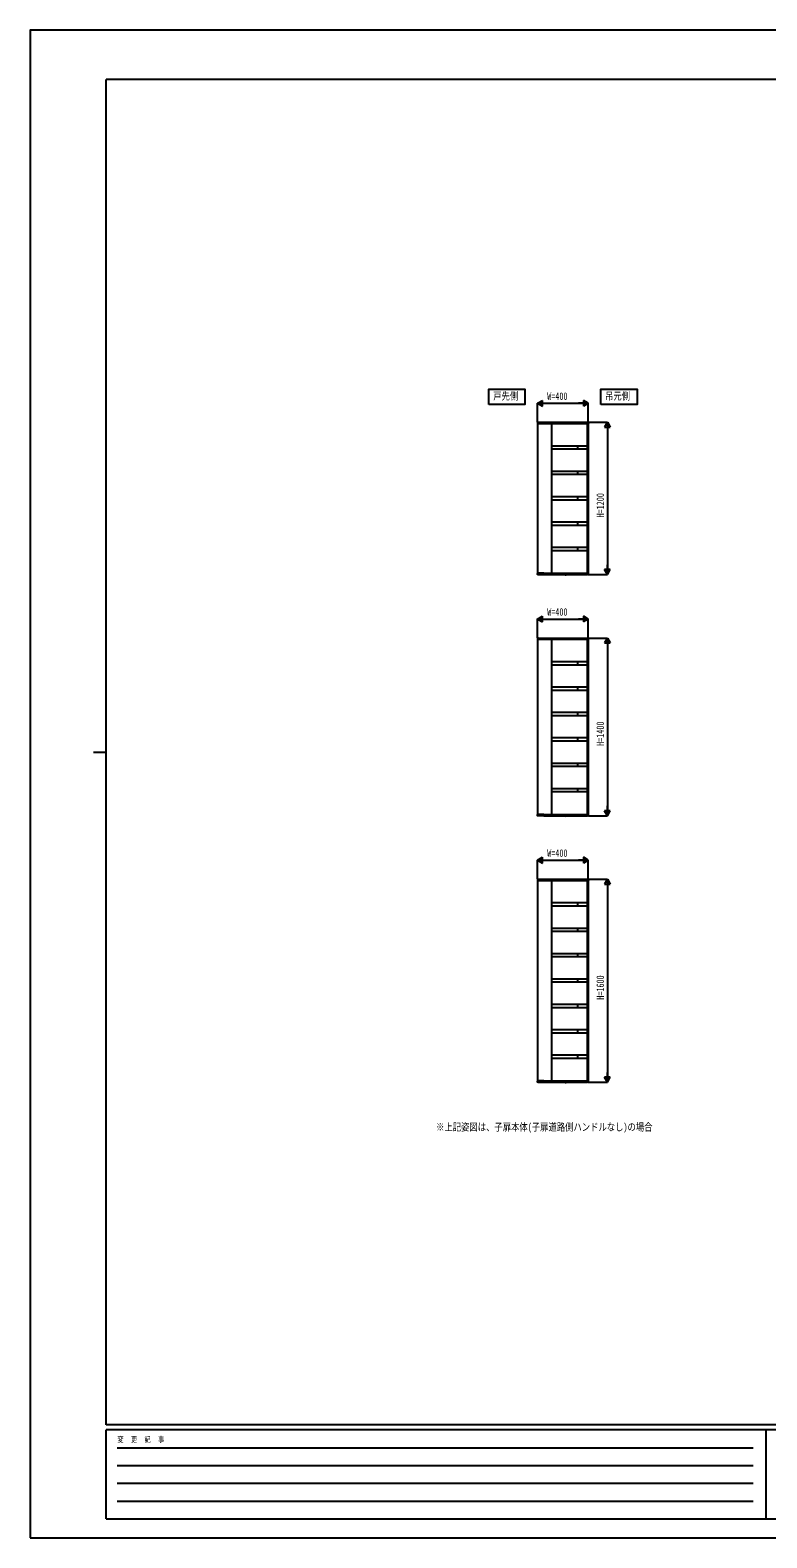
# Model space of a CAD drawing. Units: millimetres, scale not verified. Extents: x -8410 to 8410, y -5940 to 5940.
# Drawn here: x -8410 to -2602, y -5940 to 5940 of the extents above; entities that cross this region are included whole.
import ezdxf
from ezdxf.enums import TextEntityAlignment as Align

# ---------------------------------------------------------------- set-up
doc = ezdxf.new("R2010")
doc.units = ezdxf.units.MM
doc.header["$LTSCALE"] = 30
for name, color, linetype in [('0-1_USER1', 3, 'Continuous'), ('0-2_YKK_A1', 4, 'Continuous'), ('0-3_YKK_D', 6, 'Continuous'), ('0-4_YKK_ZWAK', 7, 'Continuous')]:
    doc.layers.add(name, color=color, linetype=linetype)
doc.styles.add('ＭＳ ゴシック', font='')
doc.styles.get('ＭＳ ゴシック').set_extended_font_data('MS Gothic')

msp = doc.modelspace()

# ---------------------------------------------------------------- linework, layer by layer
at = {"layer": '0-1_USER1'}
for points in [[(-4795.29, 2990), (-4795.29, 3110), (-4509.96, 3110), (-4509.96, 2990)], [(-3909.96, 2990), (-3909.96, 3110), (-3624.63, 3110), (-3624.63, 2990)]]:
    msp.add_lwpolyline(points, close=True, dxfattribs=at)
at = {"layer": '0-2_YKK_A1'}
for p, q in [((-4410.46, 2848.63), (-4410.46, 2840.5)), ((-4409.96, 2840), (-4409.96, 1660)), ((-4409.96, 2840), (-4009.96, 2840)), ((-4409.96, 2840), (-4403.26, 2840)), ((-4409.05, 2850.13), (-4403.49, 2850.47)), ((-4403.26, 2840), (-4403.26, 2840)), ((-4402.96, 2850), (-4016.96, 2850)), ((-4402.96, 2840), (-4402.96, 2850)), ((-4402.96, 2840.3), (-4402.96, 2849.97)), ((-4299.96, 2840), (-4299.96, 1660)), ((-4018.96, 2840), (-4018.96, 1660)), ((-4016.96, 2840), (-4016.96, 2850)), ((-4016.96, 2840.3), (-4016.96, 2849.97)), ((-4009.96, 2840), (-4016.66, 2840)), ((-4016.66, 2840), (-4016.66, 2840)), ((-4010.87, 2850.13), (-4016.43, 2850.47)), ((-4009.96, 2840), (-4009.96, 1660)), ((-4009.46, 2848.63), (-4009.46, 2840.5)), ((-4018.96, 2662.5), (-4299.96, 2662.5)), ((-4018.96, 2637.5), (-4299.96, 2637.5)), ((-4093.96, 2662.5), (-4093.96, 2637.5)), ((-4018.96, 2462.5), (-4299.96, 2462.5)), ((-4018.96, 2437.5), (-4299.96, 2437.5)), ((-4093.96, 2462.5), (-4093.96, 2437.5)), ((-4018.96, 2262.5), (-4299.96, 2262.5)), ((-4093.96, 2262.5), (-4093.96, 2237.5)), ((-4018.96, 2237.5), (-4299.96, 2237.5)), ((-4018.96, 2062.5), (-4299.96, 2062.5)), ((-4018.96, 2037.5), (-4299.96, 2037.5)), ((-4093.96, 2062.5), (-4093.96, 2037.5)), ((-4018.96, 1862.5), (-4299.96, 1862.5)), ((-4018.96, 1837.5), (-4299.96, 1837.5)), ((-4093.96, 1862.5), (-4093.96, 1837.5)), ((-4409.85, 1649.97), (-4410.43, 1659.47)), ((-4409.96, 1660), (-4009.96, 1660)), ((-4360.26, 1660), (-4409.93, 1660)), ((-4408.6, 1649.5), (-4409.35, 1649.5)), ((-4408.1, 1649.99), (-4408.07, 1651.81)), ((-4408.09, 1650.5), (-4361.79, 1650.5)), ((-4387.17, 1652.1), (-4407.75, 1652.1)), ((-4386.85, 1651.81), (-4386.84, 1650.99)), ((-4385.12, 1650.99), (-4385.1, 1651.81)), ((-4378.13, 1652.1), (-4384.79, 1652.1)), ((-4377.82, 1651.81), (-4377.8, 1650.99)), ((-4376.08, 1650.99), (-4376.07, 1651.81)), ((-4362.13, 1652.1), (-4375.75, 1652.1)), ((-4365.86, 1652.1), (-4365.84, 1650.99)), ((-4361.82, 1651.81), (-4361.79, 1650.01)), ((-4360.46, 1649.52), (-4361.29, 1649.52)), ((-4359.96, 1659.7), (-4359.96, 1650.02)), ((-4359.66, 1660), (-4359.66, 1650)), ((-4359.66, 1650), (-4016.96, 1650)), ((-4192.22, 1649.5), (-4192.13, 1650)), ((-4192.22, 1649.5), (-4192.05, 1648.53)), ((-4192.22, 1649.5), (-4184.4, 1649.5)), ((-4192.13, 1650), (-4184.49, 1650)), ((-4188.31, 1645.8), (-4188.31, 1650)), ((-4184.4, 1649.5), (-4184.57, 1648.53)), ((-4184.4, 1649.5), (-4184.49, 1650)), ((-4016.96, 1650), (-4016.96, 1660)), ((-4016.96, 1659.7), (-4016.96, 1650.03)), ((-4009.96, 1660), (-4016.66, 1660)), ((-4016.66, 1660), (-4016.66, 1660)), ((-4010.87, 1649.87), (-4016.43, 1649.53)), ((-4009.46, 1651.37), (-4009.46, 1659.5)), ((-4410.46, 1148.63), (-4410.46, 1140.5)), ((-4409.96, 1140), (-4409.96, -240)), ((-4409.96, 1140), (-4009.96, 1140)), ((-4409.96, 1140), (-4403.26, 1140)), ((-4409.05, 1150.13), (-4403.49, 1150.47)), ((-4403.26, 1140), (-4403.26, 1140)), ((-4402.96, 1150), (-4016.96, 1150)), ((-4402.96, 1140), (-4402.96, 1150)), ((-4402.96, 1140.3), (-4402.96, 1149.97)), ((-4299.96, 1140), (-4299.96, -240)), ((-4018.96, 1140), (-4018.96, -240)), ((-4016.96, 1140), (-4016.96, 1150)), ((-4016.96, 1140.3), (-4016.96, 1149.97)), ((-4009.96, 1140), (-4016.66, 1140)), ((-4016.66, 1140), (-4016.66, 1140)), ((-4010.87, 1150.13), (-4016.43, 1150.47)), ((-4009.96, 1140), (-4009.96, -240)), ((-4009.46, 1148.63), (-4009.46, 1140.5)), ((-4018.96, 962.5), (-4299.96, 962.5)), ((-4093.96, 962.5), (-4093.96, 937.5)), ((-4018.96, 937.5), (-4299.96, 937.5)), ((-4018.96, 762.5), (-4299.96, 762.5)), ((-4018.96, 737.5), (-4299.96, 737.5)), ((-4093.96, 762.5), (-4093.96, 737.5)), ((-4018.96, 562.5), (-4299.96, 562.5)), ((-4018.96, 537.5), (-4299.96, 537.5)), ((-4093.96, 562.5), (-4093.96, 537.5)), ((-4018.96, 362.5), (-4299.96, 362.5)), ((-4093.96, 362.5), (-4093.96, 337.5)), ((-4018.96, 337.5), (-4299.96, 337.5)), ((-4018.96, 162.5), (-4299.96, 162.5)), ((-4018.96, 137.5), (-4299.96, 137.5)), ((-4093.96, 162.5), (-4093.96, 137.5)), ((-4018.96, -37.5), (-4299.96, -37.5)), ((-4018.96, -62.5), (-4299.96, -62.5)), ((-4093.96, -37.5), (-4093.96, -62.5)), ((-4409.85, -250.03), (-4410.43, -240.53)), ((-4409.96, -240), (-4009.96, -240)), ((-4360.26, -240), (-4409.93, -240)), ((-4408.6, -250.5), (-4409.35, -250.5)), ((-4408.1, -250.01), (-4408.07, -248.19)), ((-4408.09, -249.5), (-4361.79, -249.5)), ((-4387.17, -247.9), (-4407.75, -247.9)), ((-4386.85, -248.19), (-4386.84, -249.01)), ((-4385.12, -249.01), (-4385.1, -248.19)), ((-4378.13, -247.9), (-4384.79, -247.9)), ((-4377.82, -248.19), (-4377.8, -249.01)), ((-4376.08, -249.01), (-4376.07, -248.19)), ((-4362.13, -247.9), (-4375.75, -247.9)), ((-4365.86, -247.9), (-4365.84, -249.01)), ((-4361.82, -248.19), (-4361.79, -249.99)), ((-4360.46, -250.48), (-4361.29, -250.48)), ((-4359.96, -240.3), (-4359.96, -249.98)), ((-4359.66, -240), (-4359.66, -250)), ((-4359.66, -250), (-4016.96, -250)), ((-4192.22, -250.5), (-4192.13, -250)), ((-4192.22, -250.5), (-4192.05, -251.47)), ((-4192.22, -250.5), (-4184.4, -250.5)), ((-4192.13, -250), (-4184.49, -250)), ((-4188.31, -254.2), (-4188.31, -250)), ((-4184.4, -250.5), (-4184.57, -251.47)), ((-4184.4, -250.5), (-4184.49, -250)), ((-4016.96, -250), (-4016.96, -240)), ((-4016.96, -240.3), (-4016.96, -249.97)), ((-4009.96, -240), (-4016.66, -240)), ((-4016.66, -240), (-4016.66, -240)), ((-4010.87, -250.13), (-4016.43, -250.47)), ((-4009.46, -248.63), (-4009.46, -240.5)), ((-4410.46, -751.37), (-4410.46, -759.5)), ((-4409.96, -760), (-4409.96, -2340)), ((-4409.96, -760), (-4009.96, -760)), ((-4409.96, -760), (-4403.26, -760)), ((-4409.05, -749.87), (-4403.49, -749.53)), ((-4403.26, -760), (-4403.26, -760)), ((-4402.96, -750), (-4016.96, -750)), ((-4402.96, -760), (-4402.96, -750)), ((-4402.96, -759.7), (-4402.96, -750.03)), ((-4299.96, -760), (-4299.96, -2340)), ((-4018.96, -760), (-4018.96, -2340)), ((-4016.96, -760), (-4016.96, -750)), ((-4016.96, -759.7), (-4016.96, -750.03)), ((-4009.96, -760), (-4016.66, -760)), ((-4016.66, -760), (-4016.66, -760)), ((-4010.87, -749.87), (-4016.43, -749.53)), ((-4009.96, -760), (-4009.96, -2340)), ((-4009.46, -751.37), (-4009.46, -759.5)), ((-4018.96, -937.5), (-4299.96, -937.5)), ((-4093.96, -937.5), (-4093.96, -962.5)), ((-4018.96, -962.5), (-4299.96, -962.5)), ((-4018.96, -1137.5), (-4299.96, -1137.5)), ((-4018.96, -1162.5), (-4299.96, -1162.5)), ((-4093.96, -1137.5), (-4093.96, -1162.5)), ((-4018.96, -1337.5), (-4299.96, -1337.5)), ((-4018.96, -1362.5), (-4299.96, -1362.5)), ((-4093.96, -1337.5), (-4093.96, -1362.5)), ((-4018.96, -1537.5), (-4299.96, -1537.5)), ((-4093.96, -1537.5), (-4093.96, -1562.5)), ((-4018.96, -1562.5), (-4299.96, -1562.5)), ((-4018.96, -1737.5), (-4299.96, -1737.5)), ((-4018.96, -1762.5), (-4299.96, -1762.5)), ((-4093.96, -1737.5), (-4093.96, -1762.5)), ((-4018.96, -1937.5), (-4299.96, -1937.5)), ((-4018.96, -1962.5), (-4299.96, -1962.5)), ((-4093.96, -1937.5), (-4093.96, -1962.5)), ((-4018.96, -2137.5), (-4299.96, -2137.5)), ((-4093.96, -2137.5), (-4093.96, -2162.5)), ((-4018.96, -2162.5), (-4299.96, -2162.5)), ((-4409.85, -2350.03), (-4410.43, -2340.53)), ((-4409.96, -2340), (-4009.96, -2340)), ((-4360.26, -2340), (-4409.93, -2340)), ((-4408.6, -2350.5), (-4409.35, -2350.5)), ((-4408.1, -2350.01), (-4408.07, -2348.19)), ((-4408.09, -2349.5), (-4361.79, -2349.5)), ((-4387.17, -2347.9), (-4407.75, -2347.9)), ((-4386.85, -2348.19), (-4386.84, -2349.01)), ((-4385.12, -2349.01), (-4385.1, -2348.19)), ((-4378.13, -2347.9), (-4384.79, -2347.9)), ((-4377.82, -2348.19), (-4377.8, -2349.01)), ((-4376.08, -2349.01), (-4376.07, -2348.19)), ((-4362.13, -2347.9), (-4375.75, -2347.9)), ((-4365.86, -2347.9), (-4365.84, -2349.01)), ((-4361.82, -2348.19), (-4361.79, -2349.99)), ((-4360.46, -2350.48), (-4361.29, -2350.48)), ((-4359.96, -2340.3), (-4359.96, -2349.98)), ((-4359.66, -2340), (-4359.66, -2350)), ((-4359.66, -2350), (-4016.96, -2350)), ((-4192.22, -2350.5), (-4192.13, -2350)), ((-4192.22, -2350.5), (-4192.05, -2351.47)), ((-4192.22, -2350.5), (-4184.4, -2350.5)), ((-4192.13, -2350), (-4184.49, -2350)), ((-4188.31, -2354.2), (-4188.31, -2350)), ((-4184.4, -2350.5), (-4184.57, -2351.47)), ((-4184.4, -2350.5), (-4184.49, -2350)), ((-4016.96, -2350), (-4016.96, -2340)), ((-4016.96, -2340.3), (-4016.96, -2349.97)), ((-4009.96, -2340), (-4016.66, -2340)), ((-4016.66, -2340), (-4016.66, -2340)), ((-4010.87, -2350.13), (-4016.43, -2350.47)), ((-4009.46, -2348.63), (-4009.46, -2340.5))]:
    msp.add_line(p, q, dxfattribs=at)
for points in [[(-4407.75, 1652.1), (-4407.89, 1652.07), (-4407.97, 1652.02), (-4408.01, 1651.97), (-4408.04, 1651.91), (-4408.06, 1651.86), (-4408.07, 1651.81)], [(-4386.85, 1651.81), (-4386.86, 1651.85), (-4386.87, 1651.9), (-4386.89, 1651.95), (-4386.92, 1651.99), (-4386.97, 1652.04), (-4387.05, 1652.08), (-4387.17, 1652.1)], [(-4384.79, 1652.1), (-4384.92, 1652.07), (-4385, 1652.02), (-4385.05, 1651.97), (-4385.08, 1651.91), (-4385.09, 1651.86), (-4385.1, 1651.81)], [(-4377.82, 1651.81), (-4377.82, 1651.85), (-4377.83, 1651.9), (-4377.86, 1651.95), (-4377.89, 1651.99), (-4377.94, 1652.04), (-4378.01, 1652.08), (-4378.13, 1652.1)], [(-4375.75, 1652.1), (-4375.89, 1652.07), (-4375.97, 1652.02), (-4376.01, 1651.97), (-4376.04, 1651.91), (-4376.06, 1651.86), (-4376.07, 1651.81)], [(-4361.82, 1651.81), (-4361.82, 1651.85), (-4361.83, 1651.9), (-4361.86, 1651.95), (-4361.89, 1651.99), (-4361.94, 1652.04), (-4362.01, 1652.08), (-4362.13, 1652.1)], [(-4190.61, 1647.42), (-4189.46, 1649.74), (-4188.31, 1650.35)], [(-4186.01, 1647.42), (-4187.17, 1649.74), (-4188.31, 1650.35)], [(-4407.75, -247.9), (-4407.89, -247.93), (-4407.97, -247.98), (-4408.01, -248.03), (-4408.04, -248.09), (-4408.06, -248.14), (-4408.07, -248.19)], [(-4386.85, -248.19), (-4386.86, -248.15), (-4386.87, -248.1), (-4386.89, -248.05), (-4386.92, -248.01), (-4386.97, -247.96), (-4387.05, -247.92), (-4387.17, -247.9)], [(-4384.79, -247.9), (-4384.92, -247.93), (-4385, -247.98), (-4385.05, -248.03), (-4385.08, -248.09), (-4385.09, -248.14), (-4385.1, -248.19)], [(-4377.82, -248.19), (-4377.82, -248.15), (-4377.83, -248.1), (-4377.86, -248.05), (-4377.89, -248.01), (-4377.94, -247.96), (-4378.01, -247.92), (-4378.13, -247.9)], [(-4375.75, -247.9), (-4375.89, -247.93), (-4375.97, -247.98), (-4376.01, -248.03), (-4376.04, -248.09), (-4376.06, -248.14), (-4376.07, -248.19)], [(-4361.82, -248.19), (-4361.82, -248.15), (-4361.83, -248.1), (-4361.86, -248.05), (-4361.89, -248.01), (-4361.94, -247.96), (-4362.01, -247.92), (-4362.13, -247.9)], [(-4190.61, -252.58), (-4189.46, -250.26), (-4188.31, -249.65)], [(-4186.01, -252.58), (-4187.17, -250.26), (-4188.31, -249.65)], [(-4407.75, -2347.9), (-4407.89, -2347.93), (-4407.97, -2347.98), (-4408.01, -2348.03), (-4408.04, -2348.09), (-4408.06, -2348.14), (-4408.07, -2348.19)], [(-4386.85, -2348.19), (-4386.86, -2348.15), (-4386.87, -2348.1), (-4386.89, -2348.05), (-4386.92, -2348.01), (-4386.97, -2347.96), (-4387.05, -2347.92), (-4387.17, -2347.9)], [(-4384.79, -2347.9), (-4384.92, -2347.93), (-4385, -2347.98), (-4385.05, -2348.03), (-4385.08, -2348.09), (-4385.09, -2348.14), (-4385.1, -2348.19)], [(-4377.82, -2348.19), (-4377.82, -2348.15), (-4377.83, -2348.1), (-4377.86, -2348.05), (-4377.89, -2348.01), (-4377.94, -2347.96), (-4378.01, -2347.92), (-4378.13, -2347.9)], [(-4375.75, -2347.9), (-4375.89, -2347.93), (-4375.97, -2347.98), (-4376.01, -2348.03), (-4376.04, -2348.09), (-4376.06, -2348.14), (-4376.07, -2348.19)], [(-4361.82, -2348.19), (-4361.82, -2348.15), (-4361.83, -2348.1), (-4361.86, -2348.05), (-4361.89, -2348.01), (-4361.94, -2347.96), (-4362.01, -2347.92), (-4362.13, -2347.9)], [(-4190.61, -2352.58), (-4189.46, -2350.26), (-4188.31, -2349.65)], [(-4186.01, -2352.58), (-4187.17, -2350.26), (-4188.31, -2349.65)]]:
    msp.add_lwpolyline(points, dxfattribs=at)
for centre, radius, start, end in [((-4408.96, 2848.63), 1.5, 93.5, 180), ((-4409.96, 2840.5), 0.5, 180, 270), ((-4403.46, 2849.97), 0.5, 0, 93.5), ((-4403.26, 2840.3), 0.3, 270, 0), ((-4016.46, 2849.97), 0.5, 86.5, 180), ((-4016.66, 2840.3), 0.3, 180, 270), ((-4010.96, 2848.63), 1.5, 0, 86.5), ((-4009.96, 2840.5), 0.5, 270, 0), ((-4409.93, 1659.5), 0.5, 90, 183.5), ((-4409.35, 1650), 0.5, 183.5, 269.21081), ((-4408.6, 1650), 0.5, 269.18971, 359), ((-4386.34, 1651), 0.5, 181, 270), ((-4385.62, 1651), 0.5, 270, 359), ((-4377.3, 1651), 0.5, 181, 270), ((-4376.58, 1651), 0.5, 270, 359), ((-4365.34, 1651), 0.5, 181, 270), ((-4361.29, 1650.02), 0.5, 181.0014, 270.00152), ((-4360.46, 1650.02), 0.5, 270, 0), ((-4360.26, 1659.7), 0.3, 0, 90), ((-4191.16, 1648.68), 0.9, 190, 239.36409), ((-4188.31, 1653.5), 6.5, 239.36409, 300.63591), ((-4185.46, 1648.68), 0.9, 300.63591, 350), ((-4016.66, 1659.7), 0.3, 90, 180), ((-4016.46, 1650.03), 0.5, 180, 273.5), ((-4010.96, 1651.37), 1.5, 273.5, 0), ((-4009.96, 1659.5), 0.5, 0, 90), ((-4408.96, 1148.63), 1.5, 93.5, 180), ((-4409.96, 1140.5), 0.5, 180, 270), ((-4403.46, 1149.97), 0.5, 0, 93.5), ((-4403.26, 1140.3), 0.3, 270, 0), ((-4016.46, 1149.97), 0.5, 86.5, 180), ((-4016.66, 1140.3), 0.3, 180, 270), ((-4010.96, 1148.63), 1.5, 0, 86.5), ((-4009.96, 1140.5), 0.5, 270, 0), ((-4409.93, -240.5), 0.5, 90, 183.5), ((-4409.35, -250), 0.5, 183.5, 269.21081), ((-4408.6, -250), 0.5, 269.18971, 359), ((-4386.34, -249), 0.5, 181, 270), ((-4385.62, -249), 0.5, 270, 359), ((-4377.3, -249), 0.5, 181, 270), ((-4376.58, -249), 0.5, 270, 359), ((-4365.34, -249), 0.5, 181, 270), ((-4361.29, -249.98), 0.5, 181.0014, 270.00152), ((-4360.46, -249.98), 0.5, 270, 0), ((-4360.26, -240.3), 0.3, 0, 90), ((-4191.16, -251.32), 0.9, 190, 239.36409), ((-4188.31, -246.5), 6.5, 239.36409, 300.63591), ((-4185.46, -251.32), 0.9, 300.63591, 350), ((-4016.66, -240.3), 0.3, 90, 180), ((-4016.46, -249.97), 0.5, 180, 273.5), ((-4010.96, -248.63), 1.5, 273.5, 0), ((-4009.96, -240.5), 0.5, 0, 90), ((-4408.96, -751.37), 1.5, 93.5, 180), ((-4409.96, -759.5), 0.5, 180, 270), ((-4403.46, -750.03), 0.5, 0, 93.5), ((-4403.26, -759.7), 0.3, 270, 0), ((-4016.46, -750.03), 0.5, 86.5, 180), ((-4016.66, -759.7), 0.3, 180, 270), ((-4010.96, -751.37), 1.5, 0, 86.5), ((-4009.96, -759.5), 0.5, 270, 0), ((-4409.93, -2340.5), 0.5, 90, 183.5), ((-4409.35, -2350), 0.5, 183.5, 269.21081), ((-4408.6, -2350), 0.5, 269.18971, 359), ((-4386.34, -2349), 0.5, 181, 270), ((-4385.62, -2349), 0.5, 270, 359), ((-4377.3, -2349), 0.5, 181, 270), ((-4376.58, -2349), 0.5, 270, 359), ((-4365.34, -2349), 0.5, 181, 270), ((-4361.29, -2349.98), 0.5, 181.0014, 270.00152), ((-4360.46, -2349.98), 0.5, 270, 0), ((-4360.26, -2340.3), 0.3, 0, 90), ((-4191.16, -2351.32), 0.9, 190, 239.36409), ((-4188.31, -2346.5), 6.5, 239.36409, 300.63591), ((-4185.46, -2351.32), 0.9, 300.63591, 350), ((-4016.66, -2340.3), 0.3, 90, 180), ((-4016.46, -2349.97), 0.5, 180, 273.5), ((-4010.96, -2348.63), 1.5, 273.5, 0), ((-4009.96, -2340.5), 0.5, 0, 90)]:
    msp.add_arc(centre, radius, start, end, dxfattribs=at)
at = {"layer": '0-3_YKK_D'}
for p, q in [((-4409.96, 3000), (-4370.99, 3022.5)), ((-4409.96, 2852), (-4409.96, 3001)), ((-4409.96, 3000), (-4370.99, 2977.5)), ((-4409.96, 3000), (-4332.02, 3000)), ((-4370.99, 2977.5), (-4370.99, 3022.5)), ((-4364.96, 3000), (-4054.96, 3000)), ((-4009.96, 3000), (-4087.9, 3000)), ((-4009.96, 3000), (-4048.93, 3022.5)), ((-4048.93, 3022.5), (-4048.93, 2977.5)), ((-4009.96, 3000), (-4048.93, 2977.5)), ((-4009.96, 2852), (-4009.96, 3001)), ((-4007.96, 2850), (-3858.96, 2850)), ((-3859.96, 2850), (-3882.46, 2811.03)), ((-3882.46, 2811.03), (-3837.46, 2811.03)), ((-3859.96, 2850), (-3837.46, 2811.03)), ((-3859.96, 2850), (-3859.96, 2772.06)), ((-3859.96, 2805), (-3859.96, 1695)), ((-3859.96, 1650), (-3882.46, 1688.97)), ((-3837.46, 1688.97), (-3882.46, 1688.97)), ((-3859.96, 1650), (-3859.96, 1727.94)), ((-3859.96, 1650), (-3837.46, 1688.97)), ((-4007.96, 1650), (-3858.96, 1650)), ((-4409.96, 1300), (-4370.99, 1322.5)), ((-4370.99, 1277.5), (-4370.99, 1322.5)), ((-4009.96, 1300), (-4048.93, 1322.5)), ((-4048.93, 1322.5), (-4048.93, 1277.5)), ((-4409.96, 1152), (-4409.96, 1301)), ((-4409.96, 1300), (-4370.99, 1277.5)), ((-4409.96, 1300), (-4332.02, 1300)), ((-4364.96, 1300), (-4054.96, 1300)), ((-4009.96, 1300), (-4087.9, 1300)), ((-4009.96, 1300), (-4048.93, 1277.5)), ((-4009.96, 1152), (-4009.96, 1301)), ((-4007.96, 1150), (-3858.96, 1150)), ((-3859.96, 1150), (-3882.46, 1111.03)), ((-3882.46, 1111.03), (-3837.46, 1111.03)), ((-3859.96, 1150), (-3837.46, 1111.03)), ((-3859.96, 1150), (-3859.96, 1072.06)), ((-3859.96, 1105), (-3859.96, -205)), ((-3859.96, -250), (-3882.46, -211.03)), ((-3837.46, -211.03), (-3882.46, -211.03)), ((-3859.96, -250), (-3859.96, -172.06)), ((-3859.96, -250), (-3837.46, -211.03)), ((-4007.96, -250), (-3858.96, -250)), ((-4409.96, -600), (-4370.99, -577.5)), ((-4370.99, -622.5), (-4370.99, -577.5)), ((-4009.96, -600), (-4048.93, -577.5)), ((-4048.93, -577.5), (-4048.93, -622.5)), ((-4409.96, -748), (-4409.96, -599)), ((-4409.96, -600), (-4370.99, -622.5)), ((-4409.96, -600), (-4332.02, -600)), ((-4364.96, -600), (-4054.96, -600)), ((-4009.96, -600), (-4087.9, -600)), ((-4009.96, -600), (-4048.93, -622.5)), ((-4009.96, -748), (-4009.96, -599)), ((-4007.96, -750), (-3858.96, -750)), ((-3859.96, -750), (-3882.46, -788.97)), ((-3882.46, -788.97), (-3837.46, -788.97)), ((-3859.96, -750), (-3837.46, -788.97)), ((-3859.96, -750), (-3859.96, -827.94)), ((-3859.96, -795), (-3859.96, -2305)), ((-4007.96, -2350), (-3858.96, -2350)), ((-3859.96, -2350), (-3882.46, -2311.03)), ((-3837.46, -2311.03), (-3882.46, -2311.03)), ((-3859.96, -2350), (-3859.96, -2272.06)), ((-3859.96, -2350), (-3837.46, -2311.03))]:
    msp.add_line(p, q, dxfattribs=at)
at = {"layer": '0-4_YKK_ZWAK'}
for p, q in [((7790.04, 5550), (-7809.96, 5550)), ((-7809.96, -5050), (-7809.96, 5550)), ((-7909.96, 250), (-7809.96, 250)), ((7790.04, -5050), (-7809.96, -5050)), ((-2609.96, -5090), (-7809.96, -5090)), ((-7809.96, -5790), (-7809.96, -5090)), ((-2609.96, -5090), (-2609.96, -5790)), ((-9.96, -5090), (-2609.96, -5090)), ((-7724.96, -5230), (-2709.96, -5230)), ((-7724.96, -5370), (-2709.96, -5370)), ((-7724.96, -5510), (-2709.96, -5510)), ((-7724.96, -5650), (-2709.96, -5650)), ((-7809.96, -5790), (-2609.96, -5790)), ((-2609.96, -5790), (-9.96, -5790))]:
    msp.add_line(p, q, dxfattribs=at)
msp.add_lwpolyline([(-8410, -5940), (8410, -5940), (8410, 5940), (-8410, 5940)], close=True, dxfattribs=at)

# ---------------------------------------------------------------- texts
at = {"layer": '0-1_USER1', "style": 'ＭＳ ゴシック', "width": 0.8}
for s, p in [('戸先側', (-4759.29, 3010)), ('吊元側', (-3878.23, 3010)), ('※上記姿図は、子扉本体(子扉道路側ハンドルなし)の場合', (-5209.96, -2750))]:
    msp.add_text(s, height=58.65, dxfattribs=at).set_placement(p, align=Align.BOTTOM_LEFT)
at = {"layer": '0-3_YKK_D', "style": 'ＭＳ ゴシック', "width": 0.8}
for p in [(-4333.69, 3009), (-4333.69, 1309), (-4333.69, -591)]:
    msp.add_text('W=400', height=58.65, dxfattribs=at).set_placement(p, align=Align.BOTTOM_LEFT)
for s, p in [('H=1200', (-3868.96, 2100.67)), ('H=1400', (-3868.96, 300.67)), ('H=1600', (-3868.96, -1699.33))]:
    msp.add_text(s, height=58.65, rotation=90, dxfattribs=at).set_placement(p, align=Align.BOTTOM_LEFT)
at = {"layer": '0-4_YKK_ZWAK', "style": 'ＭＳ ゴシック', "width": 0.8}
msp.add_text('変  更  記  事', height=43.99, dxfattribs=at).set_placement((-7722.62, -5200), align=Align.BOTTOM_LEFT)

doc.saveas('drawing.dxf')
